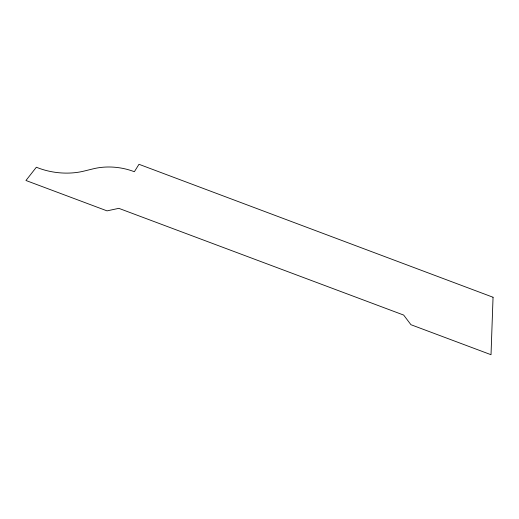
<?xml version="1.0" encoding="UTF-8"?>
<svg xmlns="http://www.w3.org/2000/svg" width="519" height="519" viewBox="0 0 519 519"><rect width="100%" height="100%" fill="white"/><g stroke="black" fill="none" stroke-linecap="round" stroke-linejoin="round"><path stroke-width="0.78" d="M493.05 297.257L491.019 354.711L410.944 324.712L403.672 315.072L118.825 208.34L107.031 210.87L25.95 180.495L36.356 167.222A52.322 33.21 7 0 0 84 171.095L93.342 168.798A50.564 35.201 9 0 1 134.369 171.731L138.982 164.289L493.05 297.257"/></g></svg>
